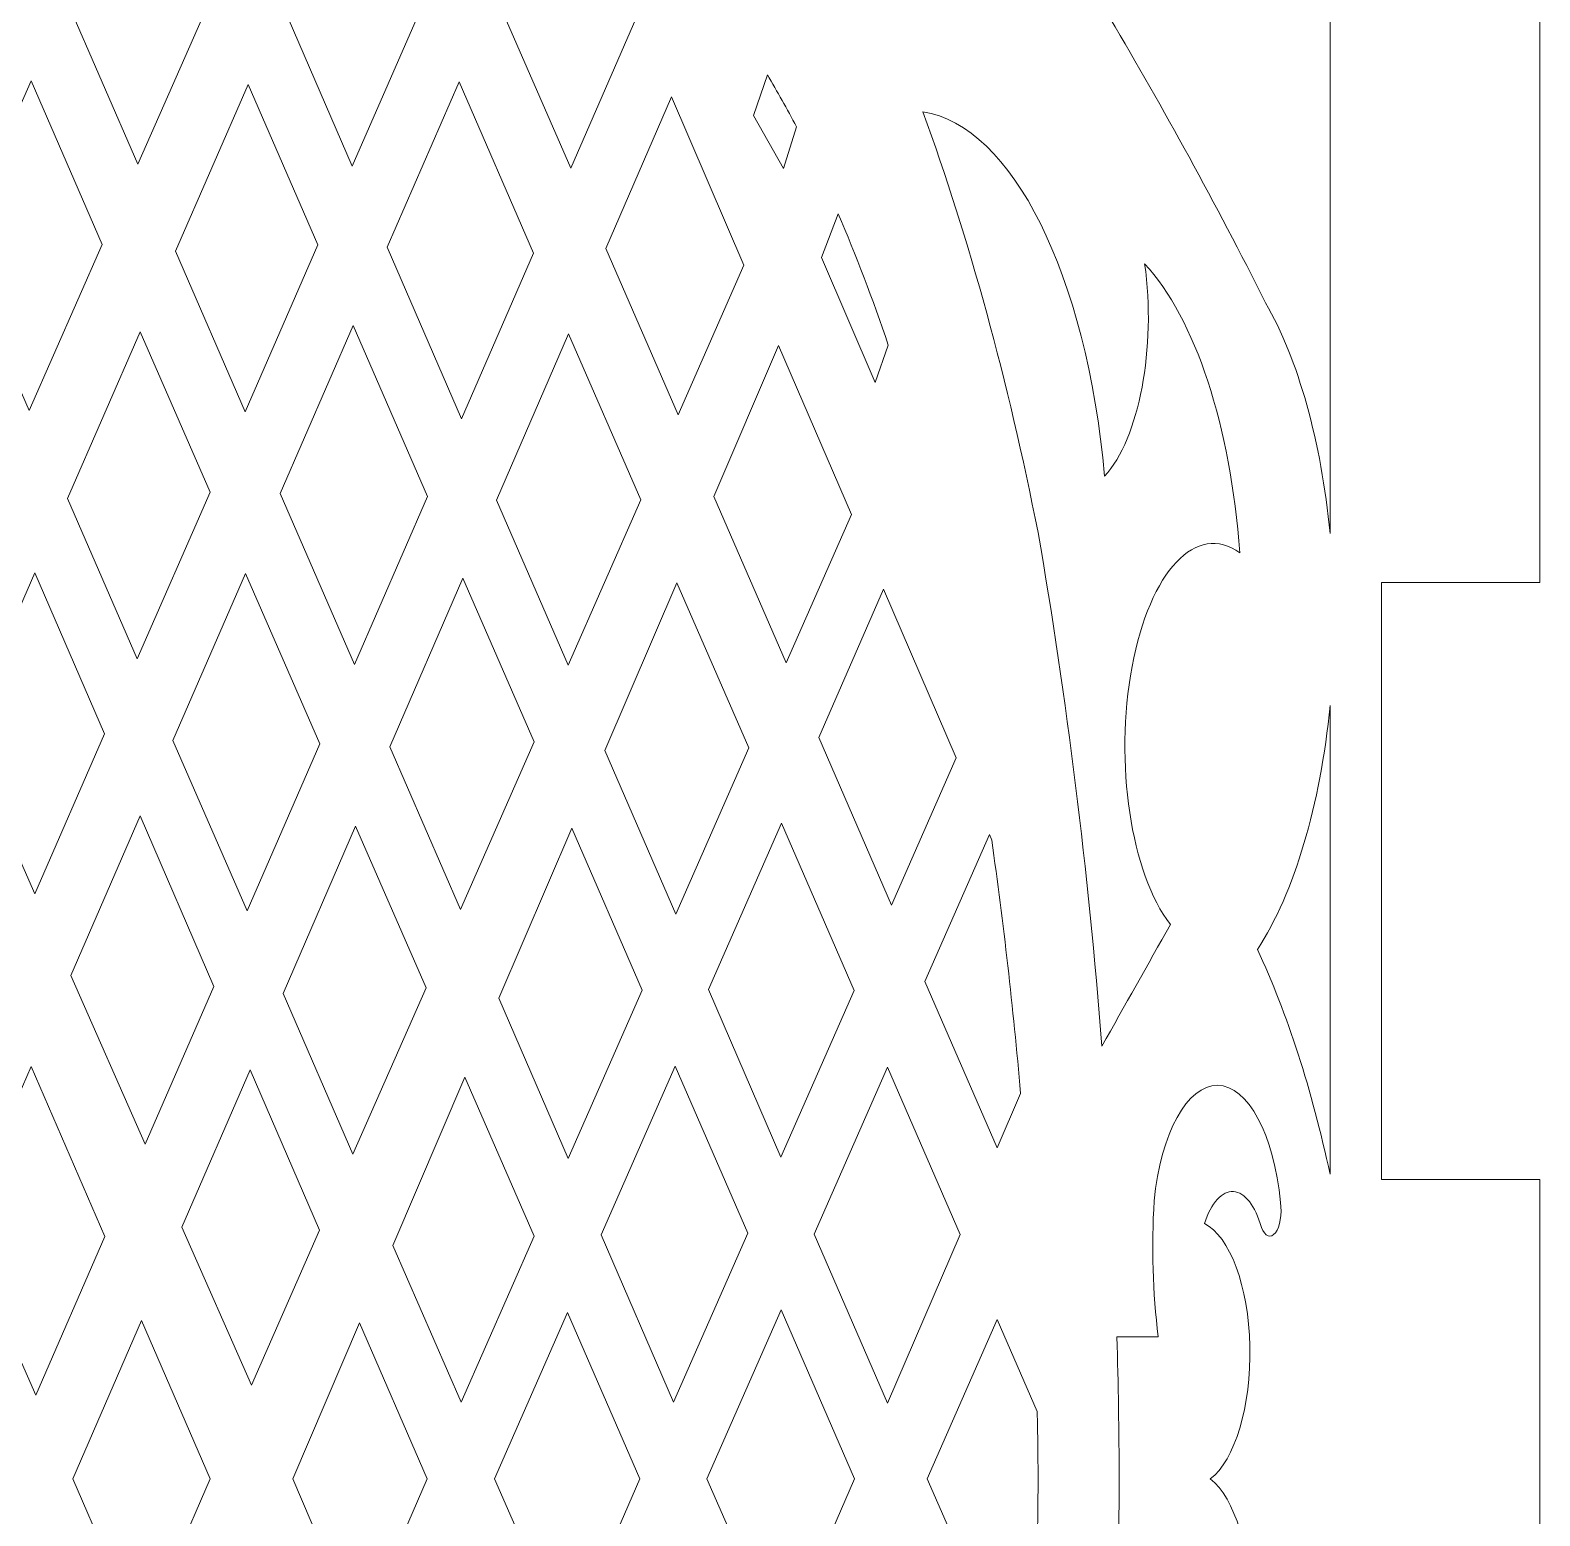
# Model space of a CAD drawing. Header units: millimetres. Extents: x 337 to 2510, y -469 to 429.
# Drawn here: x 388.21 to 437.32, y -69.58 to -21.24 of the extents above; entities that cross this region are included whole.
import ezdxf

# ---------------------------------------------------------------- set-up
doc = ezdxf.new("R2010")
doc.units = ezdxf.units.MM
doc.header["$MEASUREMENT"] = 0
doc.layers.add('Layer 1', color=7, linetype='Continuous')

msp = doc.modelspace()

# ---------------------------------------------------------------- linework, layer by layer
at = {"layer": 'Layer 1', "lineweight": 9}
for points, knots in [([(430.4936, -9.4924), (430.4936, -9.4924), (430.4936, -37.6142), (430.4936, -37.6142), (430.4936, -37.6142), (430.4936, -37.6142), (430.4936, -37.6142), (430.4936, -37.6142), (430.4936, -37.6142), (430.2046, -34.6172), (429.4606, -31.9552), (428.3946, -30.1062), (428.3946, -30.1062), (428.3946, -30.1062), (428.3946, -30.1062), (428.3946, -30.1062), (428.3946, -30.1062), (426.7636, -26.8653), (425.0756, -23.7793), (423.3346, -20.8563), (423.3346, -20.8563), (423.3346, -20.8563), (423.3346, -20.8563), (423.3346, -20.8563), (423.3346, -20.8563), (424.8506, -20.1793), (426.3016, -18.8893), (427.6216, -17.0444), (427.6216, -17.0444), (427.6216, -17.0444), (427.6216, -17.0444), (427.6216, -17.0444), (427.6216, -17.0444), (428.8916, -15.2604), (429.8936, -12.6254), (430.4936, -9.4924)], [0, 0, 0, 0, 0.1, 0.1, 0.1, 0.1, 0.2, 0.2, 0.2, 0.2, 0.3, 0.3, 0.3, 0.3, 0.4, 0.4, 0.4, 0.4, 0.5, 0.5, 0.5, 0.5, 0.6, 0.6, 0.6, 0.6, 0.7, 0.7, 0.7, 0.7, 0.8, 0.8, 0.8, 0.8, 1, 1, 1, 1]), ([(389.392, -20.2533), (389.392, -20.2533), (391.703, -25.5933), (391.703, -25.5933), (391.703, -25.5933), (391.703, -25.5933), (391.703, -25.5933), (391.703, -25.5933), (391.703, -25.5933), (391.703, -25.5933), (394.0799, -20.1943), (394.0799, -20.1943), (394.0799, -20.1943), (394.0799, -20.1943), (394.0799, -20.1943), (394.0799, -20.1943), (394.0799, -20.1943), (394.0799, -20.1943), (391.765, -14.8684), (391.765, -14.8684), (391.765, -14.8684), (391.765, -14.8684), (391.765, -14.8684), (391.765, -14.8684), (391.765, -14.8684), (391.765, -14.8684), (389.392, -20.2533), (389.392, -20.2533)], [0, 0, 0, 0, 0.125, 0.125, 0.125, 0.125, 0.25, 0.25, 0.25, 0.25, 0.375, 0.375, 0.375, 0.375, 0.5, 0.5, 0.5, 0.5, 0.625, 0.625, 0.625, 0.625, 0.75, 0.75, 0.75, 0.75, 1, 1, 1, 1]), ([(396.4199, -20.4423), (396.4199, -20.4423), (398.6789, -25.6643), (398.6789, -25.6643), (398.6789, -25.6643), (398.6789, -25.6643), (398.6789, -25.6643), (398.6789, -25.6643), (398.6789, -25.6643), (398.6789, -25.6643), (401.0189, -20.2983), (401.0189, -20.2983), (401.0189, -20.2983), (401.0189, -20.2983), (401.0189, -20.2983), (401.0189, -20.2983), (401.0189, -20.2983), (401.0189, -20.2983), (398.7569, -15.0944), (398.7569, -15.0944), (398.7569, -15.0944), (398.7569, -15.0944), (398.7569, -15.0944), (398.7569, -15.0944), (398.7569, -15.0944), (398.7569, -15.0944), (396.4199, -20.4423), (396.4199, -20.4423)], [0, 0, 0, 0, 0.125, 0.125, 0.125, 0.125, 0.25, 0.25, 0.25, 0.25, 0.375, 0.375, 0.375, 0.375, 0.5, 0.5, 0.5, 0.5, 0.625, 0.625, 0.625, 0.625, 0.75, 0.75, 0.75, 0.75, 1, 1, 1, 1]), ([(403.3638, -20.1453), (403.3638, -20.1453), (405.7908, -25.7213), (405.7908, -25.7213), (405.7908, -25.7213), (405.7908, -25.7213), (405.7908, -25.7213), (405.7908, -25.7213), (405.7908, -25.7213), (405.7908, -25.7213), (407.9388, -20.7923), (407.9388, -20.7923), (407.9388, -20.7923), (407.9388, -20.7923), (407.9388, -20.7923), (407.9388, -20.7923), (407.9388, -20.7923), (407.9388, -20.7923), (405.5208, -15.1814), (405.5208, -15.1814), (405.5208, -15.1814), (405.5208, -15.1814), (405.5208, -15.1814), (405.5208, -15.1814), (405.5208, -15.1814), (405.5208, -15.1814), (403.3638, -20.1453), (403.3638, -20.1453)], [0, 0, 0, 0, 0.125, 0.125, 0.125, 0.125, 0.25, 0.25, 0.25, 0.25, 0.375, 0.375, 0.375, 0.375, 0.5, 0.5, 0.5, 0.5, 0.625, 0.625, 0.625, 0.625, 0.75, 0.75, 0.75, 0.75, 1, 1, 1, 1]), ([(385.852, -28.2902), (385.852, -28.2902), (388.171, -33.6152), (388.171, -33.6152), (388.171, -33.6152), (388.171, -33.6152), (388.171, -33.6152), (388.171, -33.6152), (388.171, -33.6152), (388.171, -33.6152), (390.551, -28.2092), (390.551, -28.2092), (390.551, -28.2092), (390.551, -28.2092), (390.551, -28.2092), (390.551, -28.2092), (390.551, -28.2092), (390.551, -28.2092), (388.233, -22.8853), (388.233, -22.8853), (388.233, -22.8853), (388.233, -22.8853), (388.233, -22.8853), (388.233, -22.8853), (388.233, -22.8853), (388.233, -22.8853), (385.852, -28.2902), (385.852, -28.2902)], [0, 0, 0, 0, 0.125, 0.125, 0.125, 0.125, 0.25, 0.25, 0.25, 0.25, 0.375, 0.375, 0.375, 0.375, 0.5, 0.5, 0.5, 0.5, 0.625, 0.625, 0.625, 0.625, 0.75, 0.75, 0.75, 0.75, 1, 1, 1, 1]), ([(392.9309, -28.4292), (392.9309, -28.4292), (395.1939, -33.6582), (395.1939, -33.6582), (395.1939, -33.6582), (395.1939, -33.6582), (395.1939, -33.6582), (395.1939, -33.6582), (395.1939, -33.6582), (395.1939, -33.6582), (397.5669, -28.2152), (397.5669, -28.2152), (397.5669, -28.2152), (397.5669, -28.2152), (397.5669, -28.2152), (397.5669, -28.2152), (397.5669, -28.2152), (397.5669, -28.2152), (395.3009, -23.0033), (395.3009, -23.0033), (395.3009, -23.0033), (395.3009, -23.0033), (395.3009, -23.0033), (395.3009, -23.0033), (395.3009, -23.0033), (395.3009, -23.0033), (392.9309, -28.4292), (392.9309, -28.4292)], [0, 0, 0, 0, 0.125, 0.125, 0.125, 0.125, 0.25, 0.25, 0.25, 0.25, 0.375, 0.375, 0.375, 0.375, 0.5, 0.5, 0.5, 0.5, 0.625, 0.625, 0.625, 0.625, 0.75, 0.75, 0.75, 0.75, 1, 1, 1, 1]), ([(399.8199, -28.3012), (399.8199, -28.3012), (402.2349, -33.8812), (402.2349, -33.8812), (402.2349, -33.8812), (402.2349, -33.8812), (402.2349, -33.8812), (402.2349, -33.8812), (402.2349, -33.8812), (402.2349, -33.8812), (404.5818, -28.4942), (404.5818, -28.4942), (404.5818, -28.4942), (404.5818, -28.4942), (404.5818, -28.4942), (404.5818, -28.4942), (404.5818, -28.4942), (404.5818, -28.4942), (402.1589, -22.9193), (402.1589, -22.9193), (402.1589, -22.9193), (402.1589, -22.9193), (402.1589, -22.9193), (402.1589, -22.9193), (402.1589, -22.9193), (402.1589, -22.9193), (399.8199, -28.3012), (399.8199, -28.3012)], [0, 0, 0, 0, 0.125, 0.125, 0.125, 0.125, 0.25, 0.25, 0.25, 0.25, 0.375, 0.375, 0.375, 0.375, 0.5, 0.5, 0.5, 0.5, 0.625, 0.625, 0.625, 0.625, 0.75, 0.75, 0.75, 0.75, 1, 1, 1, 1]), ([(412.1868, -22.6883), (412.5108, -23.2313), (412.8278, -23.7973), (413.1367, -24.3853), (413.1367, -24.3853), (413.1367, -24.3853), (413.1367, -24.3853), (413.1367, -24.3853), (413.1367, -24.3853), (413.1367, -24.3853), (412.7068, -25.7353), (412.7068, -25.7353), (412.7068, -25.7353), (412.7068, -25.7353), (412.7068, -25.7353), (412.7068, -25.7353), (412.7068, -25.7353), (412.7068, -25.7353), (411.7348, -24.0073), (411.7348, -24.0073), (411.7348, -24.0073), (411.7348, -24.0073), (411.7348, -24.0073), (411.7348, -24.0073), (411.7348, -24.0073), (411.7348, -24.0073), (412.1868, -22.6883), (412.1868, -22.6883)], [0, 0, 0, 0, 0.125, 0.125, 0.125, 0.125, 0.25, 0.25, 0.25, 0.25, 0.375, 0.375, 0.375, 0.375, 0.5, 0.5, 0.5, 0.5, 0.625, 0.625, 0.625, 0.625, 0.75, 0.75, 0.75, 0.75, 1, 1, 1, 1]), ([(406.9288, -28.3352), (406.9288, -28.3352), (409.2838, -33.7472), (409.2838, -33.7472), (409.2838, -33.7472), (409.2838, -33.7472), (409.2838, -33.7472), (409.2838, -33.7472), (409.2838, -33.7472), (409.2838, -33.7472), (411.4238, -28.8802), (411.4238, -28.8802), (411.4238, -28.8802), (411.4238, -28.8802), (411.4238, -28.8802), (411.4238, -28.8802), (411.4238, -28.8802), (411.4238, -28.8802), (409.0638, -23.4043), (409.0638, -23.4043), (409.0638, -23.4043), (409.0638, -23.4043), (409.0638, -23.4043), (409.0638, -23.4043), (409.0638, -23.4043), (409.0638, -23.4043), (406.9288, -28.3352), (406.9288, -28.3352)], [0, 0, 0, 0, 0.125, 0.125, 0.125, 0.125, 0.25, 0.25, 0.25, 0.25, 0.375, 0.375, 0.375, 0.375, 0.5, 0.5, 0.5, 0.5, 0.625, 0.625, 0.625, 0.625, 0.75, 0.75, 0.75, 0.75, 1, 1, 1, 1]), ([(423.1576, -35.7482), (422.5677, -29.1912), (420.1507, -24.3413), (417.2467, -23.8883), (417.2467, -23.8883), (417.2467, -23.8883), (417.2467, -23.8883), (417.2467, -23.8883), (417.2467, -23.8883), (418.7597, -28.0393), (420.0197, -32.6452), (420.9927, -37.5782), (420.9927, -37.5782), (420.9927, -37.5782), (420.9927, -37.5782), (420.9927, -37.5782), (420.9927, -37.5782), (421.9307, -42.9731), (422.6267, -48.576), (423.0676, -54.298), (423.0676, -54.298), (423.0676, -54.298), (423.0676, -54.298), (423.0676, -54.298), (423.0676, -54.298), (423.8126, -52.979), (424.5576, -51.658), (425.3016, -50.335), (425.3016, -50.335), (425.3016, -50.335), (425.3016, -50.335), (425.3016, -50.335), (425.3016, -50.335), (424.0116, -48.689), (423.4716, -45.0651), (424.0526, -41.9461), (424.0526, -41.9461), (424.0526, -41.9461), (424.0526, -41.9461), (424.0526, -41.9461), (424.0526, -41.9461), (424.6346, -38.8261), (426.1466, -37.2252), (427.5546, -38.2391), (427.5546, -38.2391), (427.5546, -38.2391), (427.5546, -38.2391), (427.5546, -38.2391), (427.5546, -38.2391), (427.2616, -34.1222), (426.1036, -30.6042), (424.4616, -28.8362), (424.4616, -28.8362), (424.4616, -28.8362), (424.4616, -28.8362), (424.4616, -28.8362), (424.4616, -28.8362), (424.8436, -31.5662), (424.2856, -34.5242), (423.1576, -35.7482)], [0, 0, 0, 0, 0.0625, 0.0625, 0.0625, 0.0625, 0.125, 0.125, 0.125, 0.125, 0.1875, 0.1875, 0.1875, 0.1875, 0.25, 0.25, 0.25, 0.25, 0.3125, 0.3125, 0.3125, 0.3125, 0.375, 0.375, 0.375, 0.375, 0.4375, 0.4375, 0.4375, 0.4375, 0.5, 0.5, 0.5, 0.5, 0.5625, 0.5625, 0.5625, 0.5625, 0.625, 0.625, 0.625, 0.625, 0.6875, 0.6875, 0.6875, 0.6875, 0.75, 0.75, 0.75, 0.75, 0.8125, 0.8125, 0.8125, 0.8125, 0.875, 0.875, 0.875, 0.875, 1, 1, 1, 1]), ([(416.1217, -31.4882), (415.6167, -29.9832), (415.0707, -28.5552), (414.4867, -27.2113), (414.4867, -27.2113), (414.4867, -27.2113), (414.4867, -27.2113), (414.4867, -27.2113), (414.4867, -27.2113), (414.4867, -27.2113), (413.9447, -28.6322), (413.9447, -28.6322), (413.9447, -28.6322), (413.9447, -28.6322), (413.9447, -28.6322), (413.9447, -28.6322), (413.9447, -28.6322), (413.9447, -28.6322), (415.6897, -32.6992), (415.6897, -32.6992), (415.6897, -32.6992), (415.6897, -32.6992), (415.6897, -32.6992), (415.6897, -32.6992), (415.6897, -32.6992), (415.6897, -32.6992), (416.1217, -31.4882), (416.1217, -31.4882)], [0, 0, 0, 0, 0.125, 0.125, 0.125, 0.125, 0.25, 0.25, 0.25, 0.25, 0.375, 0.375, 0.375, 0.375, 0.5, 0.5, 0.5, 0.5, 0.625, 0.625, 0.625, 0.625, 0.75, 0.75, 0.75, 0.75, 1, 1, 1, 1]), ([(396.3409, -36.3092), (396.3409, -36.3092), (398.7509, -41.8761), (398.7509, -41.8761), (398.7509, -41.8761), (398.7509, -41.8761), (398.7509, -41.8761), (398.7509, -41.8761), (398.7509, -41.8761), (398.7509, -41.8761), (401.1309, -36.4132), (401.1309, -36.4132), (401.1309, -36.4132), (401.1309, -36.4132), (401.1309, -36.4132), (401.1309, -36.4132), (401.1309, -36.4132), (401.1309, -36.4132), (398.7129, -30.8502), (398.7129, -30.8502), (398.7129, -30.8502), (398.7129, -30.8502), (398.7129, -30.8502), (398.7129, -30.8502), (398.7129, -30.8502), (398.7129, -30.8502), (396.3409, -36.3092), (396.3409, -36.3092)], [0, 0, 0, 0, 0.125, 0.125, 0.125, 0.125, 0.25, 0.25, 0.25, 0.25, 0.375, 0.375, 0.375, 0.375, 0.5, 0.5, 0.5, 0.5, 0.625, 0.625, 0.625, 0.625, 0.75, 0.75, 0.75, 0.75, 1, 1, 1, 1]), ([(389.416, -36.4732), (389.416, -36.4732), (391.69, -41.6941), (391.69, -41.6941), (391.69, -41.6941), (391.69, -41.6941), (391.69, -41.6941), (391.69, -41.6941), (391.69, -41.6941), (391.69, -41.6941), (394.0579, -36.2632), (394.0579, -36.2632), (394.0579, -36.2632), (394.0579, -36.2632), (394.0579, -36.2632), (394.0579, -36.2632), (394.0579, -36.2632), (394.0579, -36.2632), (391.787, -31.0472), (391.787, -31.0472), (391.787, -31.0472), (391.787, -31.0472), (391.787, -31.0472), (391.787, -31.0472), (391.787, -31.0472), (391.787, -31.0472), (389.416, -36.4732), (389.416, -36.4732)], [0, 0, 0, 0, 0.125, 0.125, 0.125, 0.125, 0.25, 0.25, 0.25, 0.25, 0.375, 0.375, 0.375, 0.375, 0.5, 0.5, 0.5, 0.5, 0.625, 0.625, 0.625, 0.625, 0.75, 0.75, 0.75, 0.75, 1, 1, 1, 1]), ([(403.3798, -36.5302), (403.3798, -36.5302), (405.7018, -41.8961), (405.7018, -41.8961), (405.7018, -41.8961), (405.7018, -41.8961), (405.7018, -41.8961), (405.7018, -41.8961), (405.7018, -41.8961), (405.7018, -41.8961), (408.0678, -36.5132), (408.0678, -36.5132), (408.0678, -36.5132), (408.0678, -36.5132), (408.0678, -36.5132), (408.0678, -36.5132), (408.0678, -36.5132), (408.0678, -36.5132), (405.7228, -31.1192), (405.7228, -31.1192), (405.7228, -31.1192), (405.7228, -31.1192), (405.7228, -31.1192), (405.7228, -31.1192), (405.7228, -31.1192), (405.7228, -31.1192), (403.3798, -36.5302), (403.3798, -36.5302)], [0, 0, 0, 0, 0.125, 0.125, 0.125, 0.125, 0.25, 0.25, 0.25, 0.25, 0.375, 0.375, 0.375, 0.375, 0.5, 0.5, 0.5, 0.5, 0.625, 0.625, 0.625, 0.625, 0.75, 0.75, 0.75, 0.75, 1, 1, 1, 1]), ([(410.4438, -36.4122), (410.4438, -36.4122), (412.7988, -41.8231), (412.7988, -41.8231), (412.7988, -41.8231), (412.7988, -41.8231), (412.7988, -41.8231), (412.7988, -41.8231), (412.7988, -41.8231), (412.7988, -41.8231), (414.9207, -36.9972), (414.9207, -36.9972), (414.9207, -36.9972), (414.9207, -36.9972), (414.9207, -36.9972), (414.9207, -36.9972), (414.9207, -36.9972), (414.9207, -36.9972), (412.5508, -31.4962), (412.5508, -31.4962), (412.5508, -31.4962), (412.5508, -31.4962), (412.5508, -31.4962), (412.5508, -31.4962), (412.5508, -31.4962), (412.5508, -31.4962), (410.4438, -36.4122), (410.4438, -36.4122)], [0, 0, 0, 0, 0.125, 0.125, 0.125, 0.125, 0.25, 0.25, 0.25, 0.25, 0.375, 0.375, 0.375, 0.375, 0.5, 0.5, 0.5, 0.5, 0.625, 0.625, 0.625, 0.625, 0.75, 0.75, 0.75, 0.75, 1, 1, 1, 1]), ([(386.066, -44.1401), (386.066, -44.1401), (388.356, -49.338), (388.356, -49.338), (388.356, -49.338), (388.356, -49.338), (388.356, -49.338), (388.356, -49.338), (388.356, -49.338), (388.356, -49.338), (390.626, -44.1331), (390.626, -44.1331), (390.626, -44.1331), (390.626, -44.1331), (390.626, -44.1331), (390.626, -44.1331), (390.626, -44.1331), (390.626, -44.1331), (388.358, -38.8931), (388.358, -38.8931), (388.358, -38.8931), (388.358, -38.8931), (388.358, -38.8931), (388.358, -38.8931), (388.358, -38.8931), (388.358, -38.8931), (386.066, -44.1401), (386.066, -44.1401)], [0, 0, 0, 0, 0.125, 0.125, 0.125, 0.125, 0.25, 0.25, 0.25, 0.25, 0.375, 0.375, 0.375, 0.375, 0.5, 0.5, 0.5, 0.5, 0.625, 0.625, 0.625, 0.625, 0.75, 0.75, 0.75, 0.75, 1, 1, 1, 1]), ([(392.8469, -44.3511), (392.8469, -44.3511), (395.2589, -49.889), (395.2589, -49.889), (395.2589, -49.889), (395.2589, -49.889), (395.2589, -49.889), (395.2589, -49.889), (395.2589, -49.889), (395.2589, -49.889), (397.6249, -44.4581), (397.6249, -44.4581), (397.6249, -44.4581), (397.6249, -44.4581), (397.6249, -44.4581), (397.6249, -44.4581), (397.6249, -44.4581), (397.6249, -44.4581), (395.2099, -38.9111), (395.2099, -38.9111), (395.2099, -38.9111), (395.2099, -38.9111), (395.2099, -38.9111), (395.2099, -38.9111), (395.2099, -38.9111), (395.2099, -38.9111), (392.8469, -44.3511), (392.8469, -44.3511)], [0, 0, 0, 0, 0.125, 0.125, 0.125, 0.125, 0.25, 0.25, 0.25, 0.25, 0.375, 0.375, 0.375, 0.375, 0.5, 0.5, 0.5, 0.5, 0.625, 0.625, 0.625, 0.625, 0.75, 0.75, 0.75, 0.75, 1, 1, 1, 1]), ([(399.9079, -44.5501), (399.9079, -44.5501), (402.2029, -49.853), (402.2029, -49.853), (402.2029, -49.853), (402.2029, -49.853), (402.2029, -49.853), (402.2029, -49.853), (402.2029, -49.853), (402.2029, -49.853), (404.6018, -44.3971), (404.6018, -44.3971), (404.6018, -44.3971), (404.6018, -44.3971), (404.6018, -44.3971), (404.6018, -44.3971), (404.6018, -44.3971), (404.6018, -44.3971), (402.2829, -39.0631), (402.2829, -39.0631), (402.2829, -39.0631), (402.2829, -39.0631), (402.2829, -39.0631), (402.2829, -39.0631), (402.2829, -39.0631), (402.2829, -39.0631), (399.9079, -44.5501), (399.9079, -44.5501)], [0, 0, 0, 0, 0.125, 0.125, 0.125, 0.125, 0.25, 0.25, 0.25, 0.25, 0.375, 0.375, 0.375, 0.375, 0.5, 0.5, 0.5, 0.5, 0.625, 0.625, 0.625, 0.625, 0.75, 0.75, 0.75, 0.75, 1, 1, 1, 1]), ([(406.9038, -44.6741), (406.9038, -44.6741), (409.2058, -49.995), (409.2058, -49.995), (409.2058, -49.995), (409.2058, -49.995), (409.2058, -49.995), (409.2058, -49.995), (409.2058, -49.995), (409.2058, -49.995), (411.5808, -44.5931), (411.5808, -44.5931), (411.5808, -44.5931), (411.5808, -44.5931), (411.5808, -44.5931), (411.5808, -44.5931), (411.5808, -44.5931), (411.5808, -44.5931), (409.2428, -39.2151), (409.2428, -39.2151), (409.2428, -39.2151), (409.2428, -39.2151), (409.2428, -39.2151), (409.2428, -39.2151), (409.2428, -39.2151), (409.2428, -39.2151), (406.9038, -44.6741), (406.9038, -44.6741)], [0, 0, 0, 0, 0.125, 0.125, 0.125, 0.125, 0.25, 0.25, 0.25, 0.25, 0.375, 0.375, 0.375, 0.375, 0.5, 0.5, 0.5, 0.5, 0.625, 0.625, 0.625, 0.625, 0.75, 0.75, 0.75, 0.75, 1, 1, 1, 1]), ([(413.8567, -44.2541), (413.8567, -44.2541), (416.2297, -49.706), (416.2297, -49.706), (416.2297, -49.706), (416.2297, -49.706), (416.2297, -49.706), (416.2297, -49.706), (416.2297, -49.706), (416.2297, -49.706), (418.3317, -44.9131), (418.3317, -44.9131), (418.3317, -44.9131), (418.3317, -44.9131), (418.3317, -44.9131), (418.3317, -44.9131), (418.3317, -44.9131), (418.3317, -44.9131), (415.9677, -39.4251), (415.9677, -39.4251), (415.9677, -39.4251), (415.9677, -39.4251), (415.9677, -39.4251), (415.9677, -39.4251), (415.9677, -39.4251), (415.9677, -39.4251), (413.8567, -44.2541), (413.8567, -44.2541)], [0, 0, 0, 0, 0.125, 0.125, 0.125, 0.125, 0.25, 0.25, 0.25, 0.25, 0.375, 0.375, 0.375, 0.375, 0.5, 0.5, 0.5, 0.5, 0.625, 0.625, 0.625, 0.625, 0.75, 0.75, 0.75, 0.75, 1, 1, 1, 1]), ([(428.1296, -51.148), (429.1046, -53.236), (429.9056, -55.716), (430.4936, -58.4649), (430.4936, -58.4649), (430.4936, -58.4649), (430.4936, -58.4649), (430.4936, -58.4649), (430.4936, -58.4649), (430.4936, -58.4649), (430.4936, -43.2081), (430.4936, -43.2081), (430.4936, -43.2081), (430.4936, -43.2081), (430.4936, -43.2081), (430.4936, -43.2081), (430.4936, -43.2081), (430.1796, -46.4571), (429.3326, -49.302), (428.1296, -51.148)], [0, 0, 0, 0, 0.1666667, 0.1666667, 0.1666667, 0.1666667, 0.3333333, 0.3333333, 0.3333333, 0.3333333, 0.5, 0.5, 0.5, 0.5, 0.6666667, 0.6666667, 0.6666667, 0.6666667, 1, 1, 1, 1]), ([(389.526, -51.994), (389.526, -51.994), (391.947, -57.488), (391.947, -57.488), (391.947, -57.488), (391.947, -57.488), (391.947, -57.488), (391.947, -57.488), (391.947, -57.488), (391.947, -57.488), (394.1849, -52.353), (394.1849, -52.353), (394.1849, -52.353), (394.1849, -52.353), (394.1849, -52.353), (394.1849, -52.353), (394.1849, -52.353), (394.1849, -52.353), (391.782, -46.8031), (391.782, -46.8031), (391.782, -46.8031), (391.782, -46.8031), (391.782, -46.8031), (391.782, -46.8031), (391.782, -46.8031), (391.782, -46.8031), (389.526, -51.994), (389.526, -51.994)], [0, 0, 0, 0, 0.125, 0.125, 0.125, 0.125, 0.25, 0.25, 0.25, 0.25, 0.375, 0.375, 0.375, 0.375, 0.5, 0.5, 0.5, 0.5, 0.625, 0.625, 0.625, 0.625, 0.75, 0.75, 0.75, 0.75, 1, 1, 1, 1]), ([(396.4309, -52.58), (396.4309, -52.58), (398.7069, -57.806), (398.7069, -57.806), (398.7069, -57.806), (398.7069, -57.806), (398.7069, -57.806), (398.7069, -57.806), (398.7069, -57.806), (398.7069, -57.806), (401.0829, -52.401), (401.0829, -52.401), (401.0829, -52.401), (401.0829, -52.401), (401.0829, -52.401), (401.0829, -52.401), (401.0829, -52.401), (401.0829, -52.401), (398.7899, -47.1321), (398.7899, -47.1321), (398.7899, -47.1321), (398.7899, -47.1321), (398.7899, -47.1321), (398.7899, -47.1321), (398.7899, -47.1321), (398.7899, -47.1321), (396.4309, -52.58), (396.4309, -52.58)], [0, 0, 0, 0, 0.125, 0.125, 0.125, 0.125, 0.25, 0.25, 0.25, 0.25, 0.375, 0.375, 0.375, 0.375, 0.5, 0.5, 0.5, 0.5, 0.625, 0.625, 0.625, 0.625, 0.75, 0.75, 0.75, 0.75, 1, 1, 1, 1]), ([(410.2708, -52.457), (410.2708, -52.457), (412.6308, -57.911), (412.6308, -57.911), (412.6308, -57.911), (412.6308, -57.911), (412.6308, -57.911), (412.6308, -57.911), (412.6308, -57.911), (412.6308, -57.911), (415.0107, -52.484), (415.0107, -52.484), (415.0107, -52.484), (415.0107, -52.484), (415.0107, -52.484), (415.0107, -52.484), (415.0107, -52.484), (415.0107, -52.484), (412.6418, -47.0341), (412.6418, -47.0341), (412.6418, -47.0341), (412.6418, -47.0341), (412.6418, -47.0341), (412.6418, -47.0341), (412.6418, -47.0341), (412.6418, -47.0341), (410.2708, -52.457), (410.2708, -52.457)], [0, 0, 0, 0, 0.125, 0.125, 0.125, 0.125, 0.25, 0.25, 0.25, 0.25, 0.375, 0.375, 0.375, 0.375, 0.5, 0.5, 0.5, 0.5, 0.625, 0.625, 0.625, 0.625, 0.75, 0.75, 0.75, 0.75, 1, 1, 1, 1]), ([(403.4498, -52.734), (403.4498, -52.734), (405.7078, -57.95), (405.7078, -57.95), (405.7078, -57.95), (405.7078, -57.95), (405.7078, -57.95), (405.7078, -57.95), (405.7078, -57.95), (405.7078, -57.95), (408.1138, -52.477), (408.1138, -52.477), (408.1138, -52.477), (408.1138, -52.477), (408.1138, -52.477), (408.1138, -52.477), (408.1138, -52.477), (408.1138, -52.477), (405.8208, -47.2011), (405.8208, -47.2011), (405.8208, -47.2011), (405.8208, -47.2011), (405.8208, -47.2011), (405.8208, -47.2011), (405.8208, -47.2011), (405.8208, -47.2011), (403.4498, -52.734), (403.4498, -52.734)], [0, 0, 0, 0, 0.125, 0.125, 0.125, 0.125, 0.25, 0.25, 0.25, 0.25, 0.375, 0.375, 0.375, 0.375, 0.5, 0.5, 0.5, 0.5, 0.625, 0.625, 0.625, 0.625, 0.75, 0.75, 0.75, 0.75, 1, 1, 1, 1]), ([(419.4087, -47.4111), (419.4087, -47.4111), (417.3127, -52.194), (417.3127, -52.194), (417.3127, -52.194), (417.3127, -52.194), (417.3127, -52.194), (417.3127, -52.194), (417.3127, -52.194), (417.3127, -52.194), (419.6667, -57.603), (419.6667, -57.603), (419.6667, -57.603), (419.6667, -57.603), (419.6667, -57.603), (419.6667, -57.603), (419.6667, -57.603), (419.6667, -57.603), (420.4237, -55.831), (420.4237, -55.831), (420.4237, -55.831), (420.4237, -55.831), (420.4237, -55.831), (420.4237, -55.831), (420.4237, -55.831), (420.1837, -53.042), (419.8707, -50.289), (419.4847, -47.5881), (419.4847, -47.5881), (419.4847, -47.5881), (419.4847, -47.5881), (419.4847, -47.5881), (419.4847, -47.5881), (419.4847, -47.5881), (419.4087, -47.4111), (419.4087, -47.4111)], [0, 0, 0, 0, 0.1, 0.1, 0.1, 0.1, 0.2, 0.2, 0.2, 0.2, 0.3, 0.3, 0.3, 0.3, 0.4, 0.4, 0.4, 0.4, 0.5, 0.5, 0.5, 0.5, 0.6, 0.6, 0.6, 0.6, 0.7, 0.7, 0.7, 0.7, 0.8, 0.8, 0.8, 0.8, 1, 1, 1, 1]), ([(385.976, -60.1649), (385.976, -60.1649), (388.39, -65.6509), (388.39, -65.6509), (388.39, -65.6509), (388.39, -65.6509), (388.39, -65.6509), (388.39, -65.6509), (388.39, -65.6509), (388.39, -65.6509), (390.638, -60.4909), (390.638, -60.4909), (390.638, -60.4909), (390.638, -60.4909), (390.638, -60.4909), (390.638, -60.4909), (390.638, -60.4909), (390.638, -60.4909), (388.238, -54.959), (388.238, -54.959), (388.238, -54.959), (388.238, -54.959), (388.238, -54.959), (388.238, -54.959), (388.238, -54.959), (388.238, -54.959), (385.976, -60.1649), (385.976, -60.1649)], [0, 0, 0, 0, 0.125, 0.125, 0.125, 0.125, 0.25, 0.25, 0.25, 0.25, 0.375, 0.375, 0.375, 0.375, 0.5, 0.5, 0.5, 0.5, 0.625, 0.625, 0.625, 0.625, 0.75, 0.75, 0.75, 0.75, 1, 1, 1, 1]), ([(406.7838, -60.4359), (406.7838, -60.4359), (409.1378, -65.8749), (409.1378, -65.8749), (409.1378, -65.8749), (409.1378, -65.8749), (409.1378, -65.8749), (409.1378, -65.8749), (409.1378, -65.8749), (409.1378, -65.8749), (411.5488, -60.3769), (411.5488, -60.3769), (411.5488, -60.3769), (411.5488, -60.3769), (411.5488, -60.3769), (411.5488, -60.3769), (411.5488, -60.3769), (411.5488, -60.3769), (409.1858, -54.941), (409.1858, -54.941), (409.1858, -54.941), (409.1858, -54.941), (409.1858, -54.941), (409.1858, -54.941), (409.1858, -54.941), (409.1858, -54.941), (406.7838, -60.4359), (406.7838, -60.4359)], [0, 0, 0, 0, 0.125, 0.125, 0.125, 0.125, 0.25, 0.25, 0.25, 0.25, 0.375, 0.375, 0.375, 0.375, 0.5, 0.5, 0.5, 0.5, 0.625, 0.625, 0.625, 0.625, 0.75, 0.75, 0.75, 0.75, 1, 1, 1, 1]), ([(413.7117, -60.4109), (413.7117, -60.4109), (416.0917, -65.9109), (416.0917, -65.9109), (416.0917, -65.9109), (416.0917, -65.9109), (416.0917, -65.9109), (416.0917, -65.9109), (416.0917, -65.9109), (416.0917, -65.9109), (418.4607, -60.4199), (418.4607, -60.4199), (418.4607, -60.4199), (418.4607, -60.4199), (418.4607, -60.4199), (418.4607, -60.4199), (418.4607, -60.4199), (418.4607, -60.4199), (416.0937, -54.975), (416.0937, -54.975), (416.0937, -54.975), (416.0937, -54.975), (416.0937, -54.975), (416.0937, -54.975), (416.0937, -54.975), (416.0937, -54.975), (413.7117, -60.4109), (413.7117, -60.4109)], [0, 0, 0, 0, 0.125, 0.125, 0.125, 0.125, 0.25, 0.25, 0.25, 0.25, 0.375, 0.375, 0.375, 0.375, 0.5, 0.5, 0.5, 0.5, 0.625, 0.625, 0.625, 0.625, 0.75, 0.75, 0.75, 0.75, 1, 1, 1, 1]), ([(393.1369, -60.1879), (393.1369, -60.1879), (395.4009, -65.3269), (395.4009, -65.3269), (395.4009, -65.3269), (395.4009, -65.3269), (395.4009, -65.3269), (395.4009, -65.3269), (395.4009, -65.3269), (395.4009, -65.3269), (397.6179, -60.2839), (397.6179, -60.2839), (397.6179, -60.2839), (397.6179, -60.2839), (397.6179, -60.2839), (397.6179, -60.2839), (397.6179, -60.2839), (397.6179, -60.2839), (395.3569, -55.061), (395.3569, -55.061), (395.3569, -55.061), (395.3569, -55.061), (395.3569, -55.061), (395.3569, -55.061), (395.3569, -55.061), (395.3569, -55.061), (393.1369, -60.1879), (393.1369, -60.1879)], [0, 0, 0, 0, 0.125, 0.125, 0.125, 0.125, 0.25, 0.25, 0.25, 0.25, 0.375, 0.375, 0.375, 0.375, 0.5, 0.5, 0.5, 0.5, 0.625, 0.625, 0.625, 0.625, 0.75, 0.75, 0.75, 0.75, 1, 1, 1, 1]), ([(400.0019, -60.7789), (400.0019, -60.7789), (402.2219, -65.8759), (402.2219, -65.8759), (402.2219, -65.8759), (402.2219, -65.8759), (402.2219, -65.8759), (402.2219, -65.8759), (402.2219, -65.8759), (402.2219, -65.8759), (404.5978, -60.4729), (404.5978, -60.4729), (404.5978, -60.4729), (404.5978, -60.4729), (404.5978, -60.4729), (404.5978, -60.4729), (404.5978, -60.4729), (404.5978, -60.4729), (402.3479, -55.305), (402.3479, -55.305), (402.3479, -55.305), (402.3479, -55.305), (402.3479, -55.305), (402.3479, -55.305), (402.3479, -55.305), (402.3479, -55.305), (400.0019, -60.7789), (400.0019, -60.7789)], [0, 0, 0, 0, 0.125, 0.125, 0.125, 0.125, 0.25, 0.25, 0.25, 0.25, 0.375, 0.375, 0.375, 0.375, 0.5, 0.5, 0.5, 0.5, 0.625, 0.625, 0.625, 0.625, 0.75, 0.75, 0.75, 0.75, 1, 1, 1, 1]), ([(426.5936, -68.3789), (427.3996, -68.9808), (427.9286, -70.7528), (427.8846, -72.6988), (427.8846, -72.6988), (427.8846, -72.6988), (427.8846, -72.6988), (427.8846, -72.6988), (427.8846, -72.6988), (427.8406, -74.6448), (427.2346, -76.2808), (426.4056, -76.6888), (426.4056, -76.6888), (426.4056, -76.6888), (426.4056, -76.6888), (426.4056, -76.6888), (426.4056, -76.6888), (426.6276, -77.3668), (426.9796, -77.7548), (427.3486, -77.7298), (427.3486, -77.7298), (427.3486, -77.7298), (427.3486, -77.7298), (427.3486, -77.7298), (427.3486, -77.7298), (427.7176, -77.7048), (428.0576, -77.2688), (428.2616, -76.5618), (428.2616, -76.5618), (428.2616, -76.5618), (428.2616, -76.5618), (428.2616, -76.5618), (428.2616, -76.5618), (428.3766, -76.2658), (428.5656, -76.1948), (428.7146, -76.3908), (428.7146, -76.3908), (428.7146, -76.3908), (428.7146, -76.3908), (428.7146, -76.3908), (428.7146, -76.3908), (428.8646, -76.5868), (428.9336, -76.9978), (428.8806, -77.3748), (428.8806, -77.3748), (428.8806, -77.3748), (428.8806, -77.3748), (428.8806, -77.3748), (428.8806, -77.3748), (428.6706, -79.5907), (427.8206, -81.1747), (426.8346, -81.1877), (426.8346, -81.1877), (426.8346, -81.1877), (426.8346, -81.1877), (426.8346, -81.1877), (426.8346, -81.1877), (425.8486, -81.1997), (424.9906, -79.6357), (424.7706, -77.4258), (424.7706, -77.4258), (424.7706, -77.4258), (424.7706, -77.4258), (424.7706, -77.4258), (424.7706, -77.4258), (424.6776, -75.9468), (424.7226, -74.4388), (424.9036, -73.0038), (424.9036, -73.0038), (424.9036, -73.0038), (424.9036, -73.0038), (424.9036, -73.0038), (424.9036, -73.0038), (424.9036, -73.0038), (423.5596, -73.0038), (423.5596, -73.0038), (423.5596, -73.0038), (423.5596, -73.0038), (423.5596, -73.0038), (423.5596, -73.0038), (423.5596, -73.0038), (423.6026, -71.4638), (423.6266, -69.9218), (423.6326, -68.3789), (423.6326, -68.3789), (423.6326, -68.3789), (423.6326, -68.3789), (423.6326, -68.3789), (423.6326, -68.3789), (423.6266, -66.8359), (423.6026, -65.2929), (423.5596, -63.7529), (423.5596, -63.7529), (423.5596, -63.7529), (423.5596, -63.7529), (423.5596, -63.7529), (423.5596, -63.7529), (423.5596, -63.7529), (424.9036, -63.7529), (424.9036, -63.7529), (424.9036, -63.7529), (424.9036, -63.7529), (424.9036, -63.7529), (424.9036, -63.7529), (424.9036, -63.7529), (424.7226, -62.3179), (424.6776, -60.8099), (424.7706, -59.3319), (424.7706, -59.3319), (424.7706, -59.3319), (424.7706, -59.3319), (424.7706, -59.3319), (424.7706, -59.3319), (424.9906, -57.121), (425.8486, -55.557), (426.8346, -55.57), (426.8346, -55.57), (426.8346, -55.57), (426.8346, -55.57), (426.8346, -55.57), (426.8346, -55.57), (427.8206, -55.582), (428.6706, -57.166), (428.8806, -59.3819), (428.8806, -59.3819), (428.8806, -59.3819), (428.8806, -59.3819), (428.8806, -59.3819), (428.8806, -59.3819), (428.9336, -59.7589), (428.8646, -60.1699), (428.7146, -60.3659), (428.7146, -60.3659), (428.7146, -60.3659), (428.7146, -60.3659), (428.7146, -60.3659), (428.7146, -60.3659), (428.5656, -60.5629), (428.3766, -60.4909), (428.2616, -60.1949), (428.2616, -60.1949), (428.2616, -60.1949), (428.2616, -60.1949), (428.2616, -60.1949), (428.2616, -60.1949), (428.0576, -59.4879), (427.7176, -59.0519), (427.3486, -59.0269), (427.3486, -59.0269), (427.3486, -59.0269), (427.3486, -59.0269), (427.3486, -59.0269), (427.3486, -59.0269), (426.9796, -59.0019), (426.6276, -59.3899), (426.4056, -60.0689), (426.4056, -60.0689), (426.4056, -60.0689), (426.4056, -60.0689), (426.4056, -60.0689), (426.4056, -60.0689), (427.2346, -60.4759), (427.8406, -62.1119), (427.8846, -64.0579), (427.8846, -64.0579), (427.8846, -64.0579), (427.8846, -64.0579), (427.8846, -64.0579), (427.8846, -64.0579), (427.9286, -66.0039), (427.3996, -67.7759), (426.5936, -68.3789)], [0, 0, 0, 0, 0.0227273, 0.0227273, 0.0227273, 0.0227273, 0.0454545, 0.0454545, 0.0454545, 0.0454545, 0.0681818, 0.0681818, 0.0681818, 0.0681818, 0.0909091, 0.0909091, 0.0909091, 0.0909091, 0.1136364, 0.1136364, 0.1136364, 0.1136364, 0.1363636, 0.1363636, 0.1363636, 0.1363636, 0.1590909, 0.1590909, 0.1590909, 0.1590909, 0.1818182, 0.1818182, 0.1818182, 0.1818182, 0.2045455, 0.2045455, 0.2045455, 0.2045455, 0.2272727, 0.2272727, 0.2272727, 0.2272727, 0.25, 0.25, 0.25, 0.25, 0.2727273, 0.2727273, 0.2727273, 0.2727273, 0.2954545, 0.2954545, 0.2954545, 0.2954545, 0.3181818, 0.3181818, 0.3181818, 0.3181818, 0.3409091, 0.3409091, 0.3409091, 0.3409091, 0.3636364, 0.3636364, 0.3636364, 0.3636364, 0.3863636, 0.3863636, 0.3863636, 0.3863636, 0.4090909, 0.4090909, 0.4090909, 0.4090909, 0.4318182, 0.4318182, 0.4318182, 0.4318182, 0.4545455, 0.4545455, 0.4545455, 0.4545455, 0.4772727, 0.4772727, 0.4772727, 0.4772727, 0.5, 0.5, 0.5, 0.5, 0.5227273, 0.5227273, 0.5227273, 0.5227273, 0.5454545, 0.5454545, 0.5454545, 0.5454545, 0.5681818, 0.5681818, 0.5681818, 0.5681818, 0.5909091, 0.5909091, 0.5909091, 0.5909091, 0.6136364, 0.6136364, 0.6136364, 0.6136364, 0.6363636, 0.6363636, 0.6363636, 0.6363636, 0.6590909, 0.6590909, 0.6590909, 0.6590909, 0.6818182, 0.6818182, 0.6818182, 0.6818182, 0.7045455, 0.7045455, 0.7045455, 0.7045455, 0.7272727, 0.7272727, 0.7272727, 0.7272727, 0.75, 0.75, 0.75, 0.75, 0.7727273, 0.7727273, 0.7727273, 0.7727273, 0.7954545, 0.7954545, 0.7954545, 0.7954545, 0.8181818, 0.8181818, 0.8181818, 0.8181818, 0.8409091, 0.8409091, 0.8409091, 0.8409091, 0.8636364, 0.8636364, 0.8636364, 0.8636364, 0.8863636, 0.8863636, 0.8863636, 0.8863636, 0.9090909, 0.9090909, 0.9090909, 0.9090909, 0.9318182, 0.9318182, 0.9318182, 0.9318182, 0.9545455, 0.9545455, 0.9545455, 0.9545455, 1, 1, 1, 1]), ([(389.59, -68.3789), (389.59, -68.3789), (391.823, -73.5348), (391.823, -73.5348), (391.823, -73.5348), (391.823, -73.5348), (391.823, -73.5348), (391.823, -73.5348), (391.823, -73.5348), (391.823, -73.5348), (394.0589, -68.3789), (394.0589, -68.3789), (394.0589, -68.3789), (394.0589, -68.3789), (394.0589, -68.3789), (394.0589, -68.3789), (394.0589, -68.3789), (394.0589, -68.3789), (391.823, -63.2219), (391.823, -63.2219), (391.823, -63.2219), (391.823, -63.2219), (391.823, -63.2219), (391.823, -63.2219), (391.823, -63.2219), (391.823, -63.2219), (389.59, -68.3789), (389.59, -68.3789)], [0, 0, 0, 0, 0.125, 0.125, 0.125, 0.125, 0.25, 0.25, 0.25, 0.25, 0.375, 0.375, 0.375, 0.375, 0.5, 0.5, 0.5, 0.5, 0.625, 0.625, 0.625, 0.625, 0.75, 0.75, 0.75, 0.75, 1, 1, 1, 1]), ([(396.7449, -68.3789), (396.7449, -68.3789), (398.9229, -73.4588), (398.9229, -73.4588), (398.9229, -73.4588), (398.9229, -73.4588), (398.9229, -73.4588), (398.9229, -73.4588), (398.9229, -73.4588), (398.9229, -73.4588), (401.1219, -68.3789), (401.1219, -68.3789), (401.1219, -68.3789), (401.1219, -68.3789), (401.1219, -68.3789), (401.1219, -68.3789), (401.1219, -68.3789), (401.1219, -68.3789), (398.9229, -63.2979), (398.9229, -63.2979), (398.9229, -63.2979), (398.9229, -63.2979), (398.9229, -63.2979), (398.9229, -63.2979), (398.9229, -63.2979), (398.9229, -63.2979), (396.7449, -68.3789), (396.7449, -68.3789)], [0, 0, 0, 0, 0.125, 0.125, 0.125, 0.125, 0.25, 0.25, 0.25, 0.25, 0.375, 0.375, 0.375, 0.375, 0.5, 0.5, 0.5, 0.5, 0.625, 0.625, 0.625, 0.625, 0.75, 0.75, 0.75, 0.75, 1, 1, 1, 1]), ([(403.3118, -68.3789), (403.3118, -68.3789), (405.6808, -73.7968), (405.6808, -73.7968), (405.6808, -73.7968), (405.6808, -73.7968), (405.6808, -73.7968), (405.6808, -73.7968), (405.6808, -73.7968), (405.6808, -73.7968), (408.0398, -68.3789), (408.0398, -68.3789), (408.0398, -68.3789), (408.0398, -68.3789), (408.0398, -68.3789), (408.0398, -68.3789), (408.0398, -68.3789), (408.0398, -68.3789), (405.6808, -62.9599), (405.6808, -62.9599), (405.6808, -62.9599), (405.6808, -62.9599), (405.6808, -62.9599), (405.6808, -62.9599), (405.6808, -62.9599), (405.6808, -62.9599), (403.3118, -68.3789), (403.3118, -68.3789)], [0, 0, 0, 0, 0.125, 0.125, 0.125, 0.125, 0.25, 0.25, 0.25, 0.25, 0.375, 0.375, 0.375, 0.375, 0.5, 0.5, 0.5, 0.5, 0.625, 0.625, 0.625, 0.625, 0.75, 0.75, 0.75, 0.75, 1, 1, 1, 1]), ([(415.0267, -68.3789), (415.0267, -68.3789), (412.6338, -73.8848), (412.6338, -73.8848), (412.6338, -73.8848), (412.6338, -73.8848), (412.6338, -73.8848), (412.6338, -73.8848), (412.6338, -73.8848), (412.6338, -73.8848), (410.2208, -68.3789), (410.2208, -68.3789), (410.2208, -68.3789), (410.2208, -68.3789), (410.2208, -68.3789), (410.2208, -68.3789), (410.2208, -68.3789), (410.2208, -68.3789), (412.6338, -62.8729), (412.6338, -62.8729), (412.6338, -62.8729), (412.6338, -62.8729), (412.6338, -62.8729), (412.6338, -62.8729), (412.6338, -62.8729), (412.6338, -62.8729), (415.0267, -68.3789), (415.0267, -68.3789)], [0, 0, 0, 0, 0.125, 0.125, 0.125, 0.125, 0.25, 0.25, 0.25, 0.25, 0.375, 0.375, 0.375, 0.375, 0.5, 0.5, 0.5, 0.5, 0.625, 0.625, 0.625, 0.625, 0.75, 0.75, 0.75, 0.75, 1, 1, 1, 1]), ([(420.9947, -68.3789), (420.9907, -69.1098), (420.9817, -69.8408), (420.9667, -70.5718), (420.9667, -70.5718), (420.9667, -70.5718), (420.9667, -70.5718), (420.9667, -70.5718), (420.9667, -70.5718), (420.9667, -70.5718), (419.6647, -73.5678), (419.6647, -73.5678), (419.6647, -73.5678), (419.6647, -73.5678), (419.6647, -73.5678), (419.6647, -73.5678), (419.6647, -73.5678), (419.6647, -73.5678), (417.3837, -68.3789), (417.3837, -68.3789), (417.3837, -68.3789), (417.3837, -68.3789), (417.3837, -68.3789), (417.3837, -68.3789), (417.3837, -68.3789), (417.3837, -68.3789), (419.6647, -63.1889), (419.6647, -63.1889), (419.6647, -63.1889), (419.6647, -63.1889), (419.6647, -63.1889), (419.6647, -63.1889), (419.6647, -63.1889), (419.6647, -63.1889), (420.9667, -66.1849), (420.9667, -66.1849), (420.9667, -66.1849), (420.9667, -66.1849), (420.9667, -66.1849), (420.9667, -66.1849), (420.9667, -66.1849), (420.9817, -66.9159), (420.9907, -67.6469), (420.9947, -68.3789)], [0, 0, 0, 0, 0.0833333, 0.0833333, 0.0833333, 0.0833333, 0.1666667, 0.1666667, 0.1666667, 0.1666667, 0.25, 0.25, 0.25, 0.25, 0.3333333, 0.3333333, 0.3333333, 0.3333333, 0.4166667, 0.4166667, 0.4166667, 0.4166667, 0.5, 0.5, 0.5, 0.5, 0.5833333, 0.5833333, 0.5833333, 0.5833333, 0.6666667, 0.6666667, 0.6666667, 0.6666667, 0.75, 0.75, 0.75, 0.75, 0.8333333, 0.8333333, 0.8333333, 0.8333333, 1, 1, 1, 1])]:
    msp.add_open_spline(points, degree=3, knots=knots, dxfattribs=at)
for points in [[(437.3165, -39.2071), (437.3165, -39.2071), (437.3165, -19.7833), (437.3165, -19.7833)], [(432.1636, -39.2071), (432.1636, -39.2071), (437.3165, -39.2071), (437.3165, -39.2071)], [(432.1636, -58.6309), (432.1636, -58.6309), (432.1636, -39.2071), (432.1636, -39.2071)], [(432.1636, -58.6309), (432.1636, -58.6309), (437.3165, -58.6309), (437.3165, -58.6309)], [(437.3165, -78.0548), (437.3165, -78.0548), (437.3165, -58.6309), (437.3165, -58.6309)]]:
    msp.add_open_spline(points, degree=3, dxfattribs=at)

doc.saveas('drawing.dxf')
